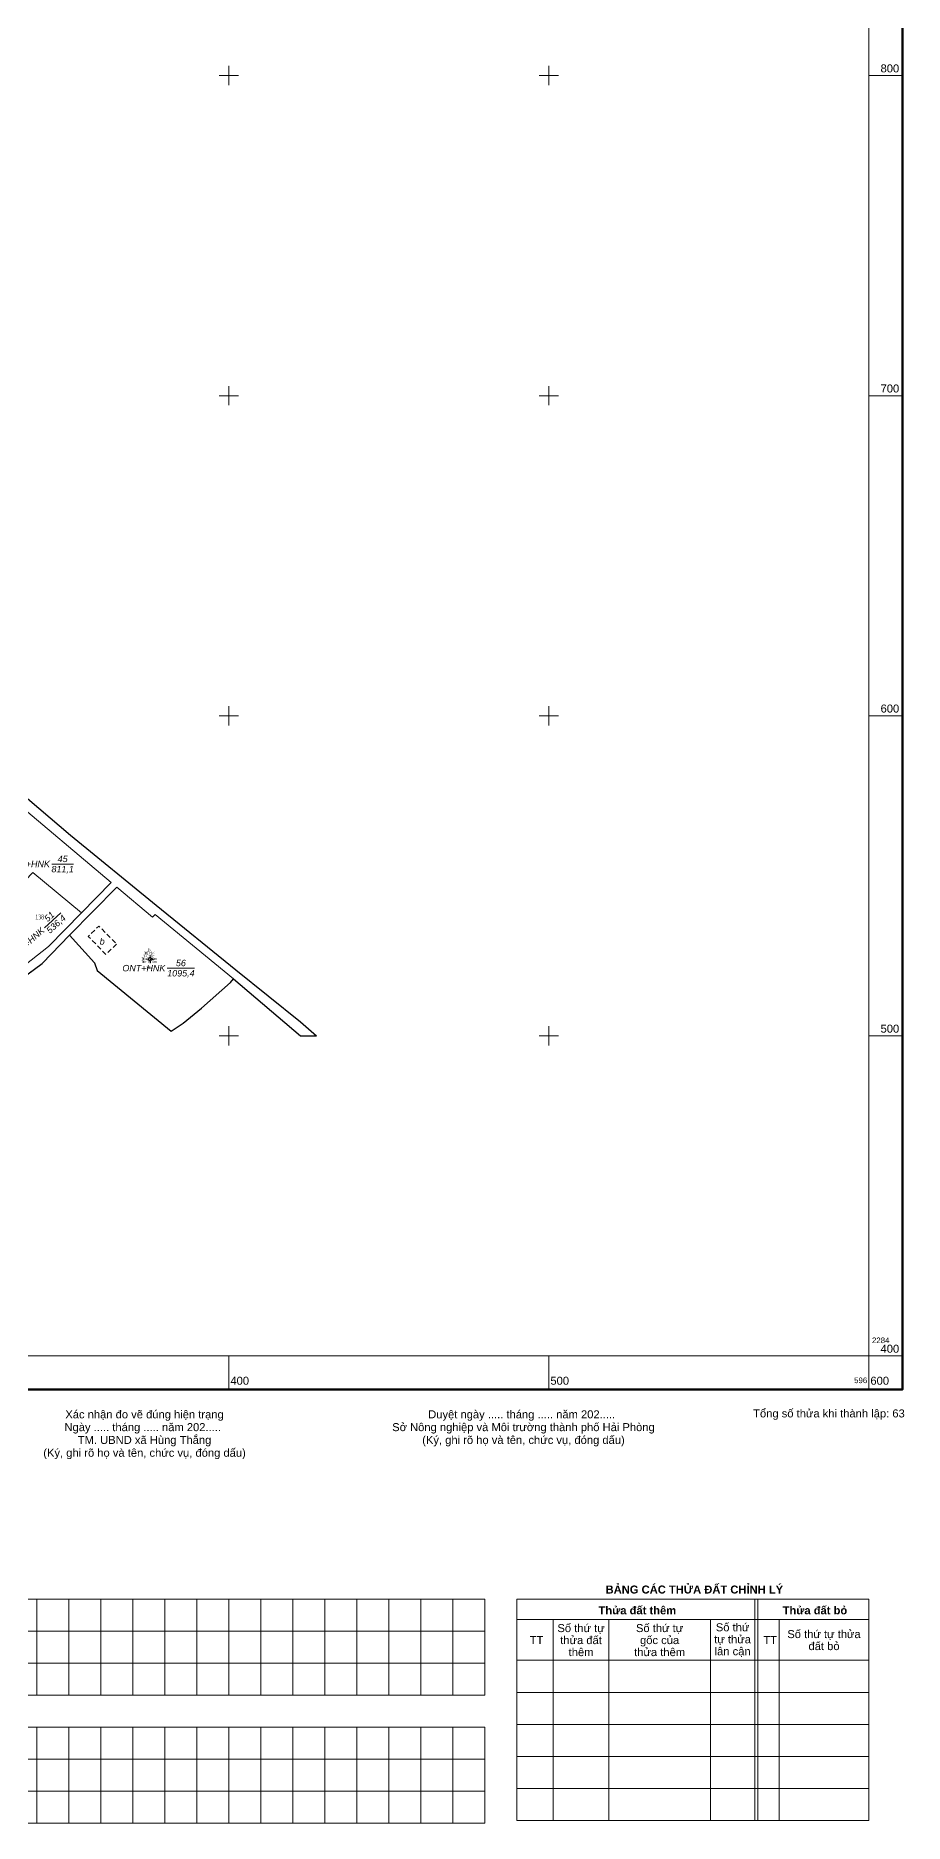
# Model space of a CAD drawing. Header units: metres. Extents: x 595890 to 596620, y 2284254 to 2285145.
# Drawn here: x 596340 to 596611, y 2284254 to 2284812 of the extents above; entities that cross this region are included whole.
import ezdxf
from ezdxf.enums import TextEntityAlignment as Align

# ---------------------------------------------------------------- set-up
doc = ezdxf.new("R2010")
doc.units = ezdxf.units.M
doc.header["$MEASUREMENT"] = 0
doc.linetypes.add('DGN Style 2', pattern=[4.326197, 2.595718, -1.730479])
doc.linetypes.add('{Tuong nha}', pattern=[2.3, 1.5, -0.8])
for name, color, linetype, lineweight in [('Level 1', 7, 'Continuous', 0), ('Level 10', 7, 'Continuous', 0), ('Level 11', 7, 'Continuous', 0), ('Level 13', 7, 'Continuous', 0), ('Level 14', 7, 'Continuous', 0), ('Level 15', 7, 'Continuous', 0), ('Level 2', 7, 'Continuous', 0), ('Level 23', 7, 'Continuous', 0), ('Level 4', 7, 'Continuous', 0), ('Level 42', 7, 'Continuous', 0), ('Level 53', 7, 'Continuous', 0), ('Level 62', 7, 'Continuous', 0), ('Level 63', 7, 'Continuous', 0)]:
    doc.layers.add(name, color=color, linetype=linetype, lineweight=lineweight)
doc.styles.add('Style-Arial', font='arial.ttf')
doc.styles.add('Style-Arial IF', font='ariali.ttf')
doc.styles.add('Style-Times New Roman', font='times.ttf')

# ---------------------------------------------------------------- blocks, each defined once
blk = doc.blocks.new('N_THUA_38')
at = {"layer": 'Level 13', "color": 7, "linetype": 'Continuous', "lineweight": 0}
blk.add_line((2.883688, 0), (9.658688, 0), dxfattribs=at)
at = {"layer": 'Level 13', "color": 7, "linetype": 'Continuous', "lineweight": 0, "style": 'Style-Arial IF'}
blk.add_text('45', height=2, dxfattribs=at).set_placement((6.271188, 1.6), align=Align.MIDDLE_CENTER)
at = {"layer": 'Level 2', "color": 7, "linetype": 'Continuous', "lineweight": 0, "style": 'Style-Arial IF'}
blk.add_text('ONT+HNK', height=2, dxfattribs=at).set_placement((2.283688, 0), align=Align.MIDDLE_RIGHT)
at = {"layer": 'Level 4', "color": 7, "linetype": 'Continuous', "lineweight": 0, "style": 'Style-Arial IF'}
blk.add_text('811,1', height=2, dxfattribs=at).set_placement((6.271188, -1.6), align=Align.MIDDLE_CENTER)
blk = doc.blocks.new('N_THUA_43')
at = {"layer": 'Level 13', "color": 7, "linetype": 'Continuous', "lineweight": 0}
blk.add_line((2.682255, 0), (9.639255, 0), dxfattribs=at)
at = {"layer": 'Level 13', "color": 7, "linetype": 'Continuous', "lineweight": 0, "style": 'Style-Arial IF'}
blk.add_text('51', height=2, dxfattribs=at).set_placement((6.160755, 1.6), align=Align.MIDDLE_CENTER)
at = {"layer": 'Level 2', "color": 7, "linetype": 'Continuous', "lineweight": 0, "style": 'Style-Arial IF'}
blk.add_text('ONT+HNK', height=2, dxfattribs=at).set_placement((2.082255, 0), align=Align.MIDDLE_RIGHT)
at = {"layer": 'Level 4', "color": 7, "linetype": 'Continuous', "lineweight": 0, "style": 'Style-Arial IF'}
blk.add_text('536,4', height=2, dxfattribs=at).set_placement((6.160755, -1.6), align=Align.MIDDLE_CENTER)
blk = doc.blocks.new('N_THUA_46')
at = {"layer": 'Level 13', "color": 7, "linetype": 'Continuous', "lineweight": 0}
blk.add_line((1.577273, 0), (10.087273, 0), dxfattribs=at)
at = {"layer": 'Level 13', "color": 7, "linetype": 'Continuous', "lineweight": 0, "style": 'Style-Arial IF'}
blk.add_text('56', height=2, dxfattribs=at).set_placement((5.832273, 1.6), align=Align.MIDDLE_CENTER)
at = {"layer": 'Level 2', "color": 7, "linetype": 'Continuous', "lineweight": 0, "style": 'Style-Arial IF'}
blk.add_text('ONT+HNK', height=2, dxfattribs=at).set_placement((0.977273, 0), align=Align.MIDDLE_RIGHT)
at = {"layer": 'Level 4', "color": 7, "linetype": 'Continuous', "lineweight": 0, "style": 'Style-Arial IF'}
blk.add_text('1095,4', height=2, dxfattribs=at).set_placement((5.832273, -1.6), align=Align.MIDDLE_CENTER)
blk = doc.blocks.new('CENTRD')
at = {"layer": 'Level 11', "linetype": 'Continuous', "lineweight": 0}
h = blk.add_hatch(color=7, dxfattribs=at)
edge = h.paths.add_edge_path()
edge.add_arc((0, 0), 1.5, 0, 360)
at = {"layer": 'Level 11', "color": 7, "linetype": 'Continuous', "lineweight": 0}
for p, q in [((-6.25, 0), (-12.5, 0)), ((0, 6.25), (-6.25, 0)), ((-6.25, 0), (0, -6.25)), ((0, 12.5), (0, 6.25)), ((6.25, 0), (0, 6.25)), ((0, -6.25), (6.25, 0)), ((12.5, 0), (6.25, 0)), ((0, -6.25), (0, -12.5))]:
    blk.add_line(p, q, dxfattribs=at)

msp = doc.modelspace()

# ---------------------------------------------------------------- linework, layer by layer
at = {"layer": 'Level 1', "color": 7, "linetype": 'DGN Style 2', "lineweight": 0}
msp.add_line((596422.433, 2284500), (596427.393, 2284500), dxfattribs=at)
at = {"layer": 'Level 10', "color": 7, "linetype": 'Continuous', "lineweight": 0, "flags": 128}
for points in [[(596329.501, 2284541.318), (596338.77, 2284551.003), (596353.953, 2284538.408)], [(596350.176, 2284531.448), (596357.984, 2284522.785), (596358.881, 2284520.398), (596381.961, 2284501.461), (596385.742, 2284503.959), (596391.427, 2284508.693), (596400.555, 2284516.698), (596401.483, 2284517.842)]]:
    msp.add_lwpolyline(points, dxfattribs=at)
at = {"layer": 'Level 14', "color": 7, "linetype": '{Tuong nha}', "lineweight": 0, "flags": 128}
msp.add_lwpolyline([(596364.903, 2284528.675), (596361.594, 2284525.444), (596356.09, 2284531.08), (596359.399, 2284534.311), (596364.903, 2284528.675)], dxfattribs=at)
msp.add_lwpolyline([(596364.903, 2284528.675), (596361.594, 2284525.444), (596356.09, 2284531.08), (596359.399, 2284534.311), (596364.903, 2284528.675)], dxfattribs=at)
at = {"layer": 'Level 23', "color": 30, "linetype": 'Continuous', "lineweight": 0}
msp.add_line((596401.483, 2284517.842), (596422.433, 2284500), dxfattribs=at)
at = {"layer": 'Level 23', "color": 30, "linetype": 'Continuous', "lineweight": 0, "flags": 128}
for points in [[(596000, 2284797.04), (596008.719, 2284791.826), (596027.5, 2284785.472), (596047.317, 2284784.829), (596073.668, 2284786.383), (596078.491, 2284785.053), (596092.899, 2284773.101), (596127.992, 2284745.692), (596143.28, 2284733.165), (596171.68, 2284709.892), (596187.345, 2284697.055), (596201.538, 2284685.425), (596228.495, 2284660.127), (596251.364, 2284640.564), (596288.425, 2284612.467), (596310.063, 2284595.53), (596327.095, 2284581.541), (596330.737, 2284579.558), (596350.543, 2284562.722), (596377.348, 2284540.848), (596402.177, 2284520.586), (596422.422, 2284504.4), (596427.393, 2284500)], [(596314.61, 2284556.541), (596331.888, 2284574.33), (596363.254, 2284547.919), (596353.953, 2284538.408)], [(596350.176, 2284531.448), (596364.96, 2284546.449), (596376.183, 2284537.078), (596376.945, 2284537.894), (596401.483, 2284517.842)], [(596331.4, 2284518.24), (596343.693, 2284527.944), (596353.953, 2284538.408)], [(596313.905, 2284500), (596316.127, 2284502.184), (596321.813, 2284507.992), (596341.699, 2284522.6), (596350.176, 2284531.448)]]:
    msp.add_lwpolyline(points, dxfattribs=at)
at = {"layer": 'Level 62', "color": 1, "linetype": 'Continuous', "lineweight": 30}
for p, q in [((596330.737, 2284579.558), (596350.543, 2284562.722)), ((596350.543, 2284562.722), (596377.348, 2284540.848)), ((596377.348, 2284540.848), (596402.177, 2284520.586)), ((596341.699, 2284522.6), (596350.176, 2284531.448)), ((596350.176, 2284531.448), (596357.984, 2284522.785)), ((596321.813, 2284507.992), (596341.699, 2284522.6)), ((596357.984, 2284522.785), (596358.881, 2284520.398)), ((596358.881, 2284520.398), (596381.961, 2284501.461)), ((596402.177, 2284520.586), (596422.422, 2284504.4)), ((596391.427, 2284508.693), (596400.555, 2284516.698)), ((596400.555, 2284516.698), (596401.483, 2284517.842)), ((596401.483, 2284517.842), (596422.433, 2284500)), ((596385.742, 2284503.959), (596391.427, 2284508.693)), ((596381.961, 2284501.461), (596385.742, 2284503.959)), ((596422.422, 2284504.4), (596427.393, 2284500)), ((596422.433, 2284500), (596427.393, 2284500))]:
    msp.add_line(p, q, dxfattribs=at)
at = {"layer": 'Level 63', "color": 7, "linetype": 'Continuous', "lineweight": 0}
for p, q in [((596397, 2284800), (596403, 2284800)), ((596400, 2284797), (596400, 2284803)), ((596497, 2284800), (596503, 2284800)), ((596500, 2284797), (596500, 2284803)), ((596600, 2284800), (596610.5, 2284800)), ((596397, 2284700), (596403, 2284700)), ((596400, 2284697), (596400, 2284703)), ((596497, 2284700), (596503, 2284700)), ((596500, 2284697), (596500, 2284703)), ((596600, 2284700), (596610.5, 2284700)), ((596397, 2284600), (596403, 2284600)), ((596400, 2284597), (596400, 2284603)), ((596497, 2284600), (596503, 2284600)), ((596500, 2284597), (596500, 2284603)), ((596600, 2284600), (596610.5, 2284600)), ((596400, 2284497), (596400, 2284503)), ((596500, 2284497), (596500, 2284503)), ((596397, 2284500), (596403, 2284500)), ((596497, 2284500), (596503, 2284500)), ((596600, 2284500), (596610.5, 2284500)), ((596400, 2284400), (596400, 2284389.5)), ((596500, 2284400), (596500, 2284389.5)), ((596600, 2284400), (596600, 2284389.5)), ((596600, 2284400), (596610.5, 2284400))]:
    msp.add_line(p, q, dxfattribs=at)
at = {"layer": 'Level 63', "color": 250, "linetype": 'Continuous', "lineweight": 0}
for p, q in [((595900, 2284323.999893), (596480.000814, 2284323.999893)), ((596340.000617, 2284293.999851), (596340.000617, 2284323.999893)), ((596350.000632, 2284293.999851), (596350.000632, 2284323.999893)), ((596360.000646, 2284293.999851), (596360.000646, 2284323.999893)), ((596370.00066, 2284293.999851), (596370.00066, 2284323.999893)), ((596380.000674, 2284293.999851), (596380.000674, 2284323.999893)), ((596390.000688, 2284293.999851), (596390.000688, 2284323.999893)), ((596400.000702, 2284293.999851), (596400.000702, 2284323.999893)), ((596410.000716, 2284293.999851), (596410.000716, 2284323.999893)), ((596420.00073, 2284293.999851), (596420.00073, 2284323.999893)), ((596430.000744, 2284293.999851), (596430.000744, 2284323.999893)), ((596440.000758, 2284293.999851), (596440.000758, 2284323.999893)), ((596450.000772, 2284293.999851), (596450.000772, 2284323.999893)), ((596460.000786, 2284293.999851), (596460.000786, 2284323.999893)), ((596470.0008, 2284293.999851), (596470.0008, 2284323.999893)), ((596480.000814, 2284293.999851), (596480.000814, 2284323.999893)), ((596490.000828, 2284323.999893), (596600.000982, 2284323.999893)), ((596490.000828, 2284323.999893), (596490.000828, 2284254.899796)), ((596564.380932, 2284323.999893), (596564.380932, 2284254.899796)), ((596565.360934, 2284323.999893), (596565.360934, 2284254.899796)), ((596600.000982, 2284323.999893), (596600.000982, 2284254.899796)), ((595900, 2284313.999879), (596480.000814, 2284313.999879)), ((596490.000828, 2284317.699885), (596600.000982, 2284317.699885)), ((596501.400844, 2284317.699885), (596501.400844, 2284254.899796)), ((596518.750868, 2284317.699885), (596518.750868, 2284254.899796)), ((596550.500913, 2284317.699885), (596550.500913, 2284254.899796)), ((596572.000943, 2284317.699885), (596572.000943, 2284254.899796)), ((595900, 2284303.999865), (596480.000814, 2284303.999865)), ((596490.000828, 2284304.899867), (596600.000982, 2284304.899867)), ((595900, 2284293.999851), (596480.000814, 2284293.999851)), ((596490.000828, 2284294.899853), (596600.000982, 2284294.899853)), ((596490.000828, 2284284.899838), (596600.000982, 2284284.899838)), ((595900, 2284283.999837), (596480.000814, 2284283.999837)), ((595900, 2284283.999837), (596480.000814, 2284283.999837)), ((596340.000617, 2284253.999795), (596340.000617, 2284283.999837)), ((596350.000632, 2284253.999795), (596350.000632, 2284283.999837)), ((596360.000646, 2284253.999795), (596360.000646, 2284283.999837)), ((596370.00066, 2284253.999795), (596370.00066, 2284283.999837)), ((596380.000674, 2284253.999795), (596380.000674, 2284283.999837)), ((596390.000688, 2284253.999795), (596390.000688, 2284283.999837)), ((596400.000702, 2284253.999795), (596400.000702, 2284283.999837)), ((596410.000716, 2284253.999795), (596410.000716, 2284283.999837)), ((596420.00073, 2284253.999795), (596420.00073, 2284283.999837)), ((596430.000744, 2284253.999795), (596430.000744, 2284283.999837)), ((596440.000758, 2284253.999795), (596440.000758, 2284283.999837)), ((596450.000772, 2284253.999795), (596450.000772, 2284283.999837)), ((596460.000786, 2284253.999795), (596460.000786, 2284283.999837)), ((596470.0008, 2284253.999795), (596470.0008, 2284283.999837)), ((596480.000814, 2284253.999795), (596480.000814, 2284283.999837)), ((595900, 2284273.999823), (596480.000814, 2284273.999823)), ((596490.000828, 2284274.899824), (596600.000982, 2284274.899824)), ((595900, 2284263.999809), (596480.000814, 2284263.999809)), ((596490.000828, 2284264.89981), (596600.000982, 2284264.89981)), ((595900, 2284253.999795), (596480.000814, 2284253.999795)), ((596490.000828, 2284254.899796), (596600.000982, 2284254.899796))]:
    msp.add_line(p, q, dxfattribs=at)
at = {"layer": 'Level 63', "color": 7, "linetype": 'Continuous', "lineweight": 80, "flags": 128}
msp.add_lwpolyline([(595889.5, 2285110.5), (596610.5, 2285110.5), (596610.5, 2284389.5), (595889.5, 2284389.5), (595889.5, 2285110.5)], dxfattribs=at)
at = {"layer": 'Level 63', "color": 7, "linetype": 'Continuous', "lineweight": 0, "flags": 128}
msp.add_lwpolyline([(595900, 2285100), (596600, 2285100), (596600, 2284400), (595900, 2284400), (595900, 2285100)], dxfattribs=at)

# ---------------------------------------------------------------- block references
at = {"layer": 'Level 11', "color": 7, "linetype": 'Continuous', "lineweight": 0, "xscale": 0.1, "yscale": 0.1, "zscale": 0.1}
msp.add_blockref('CENTRD', (596375.47, 2284523.96), dxfattribs=at)
at = {"layer": 'Level 2', "color": 7, "linetype": 'Continuous', "lineweight": 0}
for name, p in [('N_THUA_38', (596341.80479, 2284553.684662)), ('N_THUA_46', (596379.195852, 2284521.156311))]:
    msp.add_blockref(name, p, dxfattribs=at)
at = {"layer": 'Level 2', "color": 7, "linetype": 'Continuous', "lineweight": 0, "rotation": 41.946677}
msp.add_blockref('N_THUA_43', (596340.373105, 2284531.970235), dxfattribs=at)

# ---------------------------------------------------------------- texts
at = {"layer": 'Level 15', "color": 7, "linetype": 'Continuous', "lineweight": 0, "style": 'Style-Arial IF'}
msp.add_text('b', height=2, dxfattribs=at).set_placement((596360.441104, 2284529.509152), align=Align.MIDDLE_CENTER)
at = {"layer": 'Level 42', "color": 1, "linetype": 'Continuous', "lineweight": 0, "style": 'Style-Times New Roman', "width": 0.666667}
msp.add_text('138', height=1.5, dxfattribs=at).set_placement((596340.900694, 2284537.148334), align=Align.MIDDLE_CENTER)
at = {"layer": 'Level 53', "color": 6, "linetype": 'Continuous', "lineweight": 0, "insert": (596375.100344, 2284523.548), "char_height": 0.8, "attachment_point": 5, "line_spacing_factor": 0.682578, "style": 'Style-Arial'}
msp.add_mtext('\\H1x;\\W0.5;56\\PONT+HNK\\PVũ Thị Tím\\PThôn Thái Sinh\\PThôn Thái Sinh \\P \\P1095,4\\P ', dxfattribs=at)
at = {"layer": 'Level 63', "color": 7, "linetype": 'Continuous', "lineweight": 0, "style": 'Style-Arial'}
for s, height, p in [('800', 2.5, (596609.5, 2284801)), ('700', 2.5, (596609.5, 2284701)), ('600', 2.5, (596609.5, 2284601)), ('500', 2.5, (596609.5, 2284501)), ('400', 2.5, (596609.5, 2284401)), ('596', 1.75, (596599.5, 2284391.5))]:
    msp.add_text(s, height=height, dxfattribs=at).set_placement(p, align=Align.RIGHT)
for s, height, p in [('2284', 1.75, (596601, 2284404)), ('400', 2.5, (596400.5, 2284391)), ('500', 2.5, (596500.5, 2284391)), ('600', 2.5, (596600.5, 2284391))]:
    msp.add_text(s, height=height, dxfattribs=at).set_placement(p)
at = {"layer": 'Level 63', "color": 250, "linetype": 'Continuous', "lineweight": 0, "style": 'Style-Arial'}
for s, p in [('Xác nhận đo vẽ đúng hiện trạng', (596373.667331, 2284380.499973)), ('Ngày ..... tháng ..... năm 202.....', (596373.105212, 2284376.499967)), ('TM. UBND xã Hùng Thắng', (596373.667331, 2284372.499961)), ('(Ký, ghi rõ họ và tên, chức vụ, đóng dấu)', (596373.667331, 2284368.499956))]:
    msp.add_text(s, height=2.500004, dxfattribs=at).set_placement(p, align=Align.CENTER)
at = {"layer": 'Level 63', "color": 7, "linetype": 'Continuous', "lineweight": 0, "style": 'Style-Arial'}
for s, p in [('Duyệt ngày ..... tháng ..... năm 202.....', (596491.522045, 2284380.499973)), ('Sở Nông nghiệp và Môi trường thành phố Hải Phòng', (596492.084164, 2284376.499967)), ('(Ký, ghi rõ họ và tên, chức vụ, đóng dấu)', (596492.084164, 2284372.499961))]:
    msp.add_text(s, height=2.500004, dxfattribs=at).set_placement(p, align=Align.CENTER)
at = {"layer": 'Level 63', "color": 250, "linetype": 'Continuous', "lineweight": 0, "style": 'Style-Arial'}
msp.add_text('Tổng số thửa khi thành lập: 63', height=2.500001, dxfattribs=at).set_placement((596611.233522, 2284383.289632), align=Align.TOP_RIGHT)
at = {"layer": 'Level 63', "color": 250, "linetype": 'Continuous', "lineweight": 0, "char_height": 2.500004, "attachment_point": 5, "line_spacing_factor": 0.9, "style": 'Style-Arial'}
for s, insert in [('\\fArial|b1|i0|c00|p39; BẢNG CÁC THỬA ĐẤT CHỈNH LÝ', (596545.000905, 2284326.999898)), ('\\fArial|b1|i0|c00|p39; Thửa đất thêm', (596527.19088, 2284320.499888)), ('\\fArial|b1|i0|c00|p39; Thửa đất bỏ', (596582.680958, 2284320.499888)), ('Số thứ tự\\Pthửa đất\\Pthêm', (596510.075856, 2284311.199875)), ('Số thứ tự\\Pgốc của \\Pthửa thêm', (596534.625891, 2284311.199875)), ('Số thứ\\Ptự thửa\\Plân cận', (596557.440923, 2284311.199875)), ('Số thứ tự thửa\\Pđất bỏ', (596586.000963, 2284311.199875)), (' TT', (596495.700836, 2284311.199875)), (' TT', (596568.680938, 2284311.199875))]:
    msp.add_mtext(s, dxfattribs=dict(at, insert=insert))

doc.saveas('drawing.dxf')
